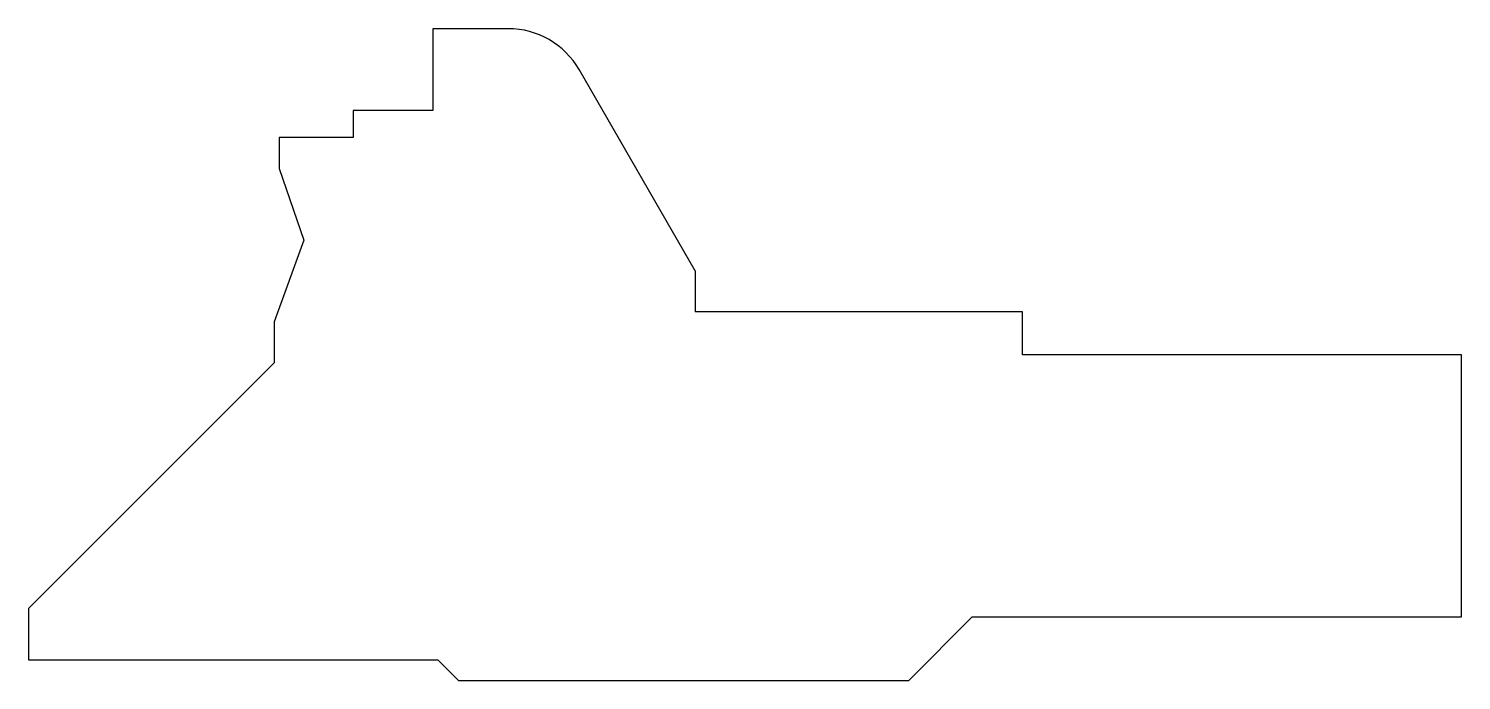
# Model space of a CAD drawing. Header units: millimetres. Extents: x -203 to 241, y -60 to 142.
import ezdxf

# ---------------------------------------------------------------- set-up
doc = ezdxf.new("R2010")
doc.units = ezdxf.units.MM
doc.layers.add('Sketch', color=7, linetype='CONTINUOUS')

msp = doc.modelspace()

# ---------------------------------------------------------------- linework, layer by layer
at = {"layer": 'Sketch'}
for p, q in [((-54.42, 141.73), (-77.85, 141.73)), ((-77.85, 141.73), (-77.85, 116.33)), ((3.58, 66.67), (-32.42, 129.03)), ((-77.85, 116.33), (-102.49, 116.33)), ((-102.49, 116.33), (-102.49, 107.95)), ((-102.49, 107.95), (-125.48, 107.95)), ((-125.48, 107.95), (-125.48, 98.42)), ((-125.48, 98.42), (-117.86, 76.2)), ((-117.86, 76.2), (-127, 50.8)), ((3.58, 66.67), (3.58, 53.98)), ((105.18, 53.98), (3.58, 53.98)), ((105.18, 40.64), (105.18, 53.98)), ((-127, 50.8), (-127, 38.1)), ((241.3, 40.64), (105.18, 40.64)), ((241.3, -38.1), (241.3, 40.64)), ((-127, 38.1), (-203.2, -38.1)), ((-203.2, -38.1), (-203.2, -53.98)), ((241.3, -40.64), (241.3, -38.1)), ((69.85, -60.33), (89.53, -40.64)), ((89.53, -40.64), (241.3, -40.64)), ((-203.2, -53.98), (-76.2, -53.98)), ((-76.2, -53.98), (-69.85, -60.33)), ((-69.85, -60.33), (69.85, -60.33))]:
    msp.add_line(p, q, dxfattribs=at)
msp.add_arc((-54.42, 116.33), 25.4, 30, 90, dxfattribs=at)

doc.saveas('drawing.dxf')
